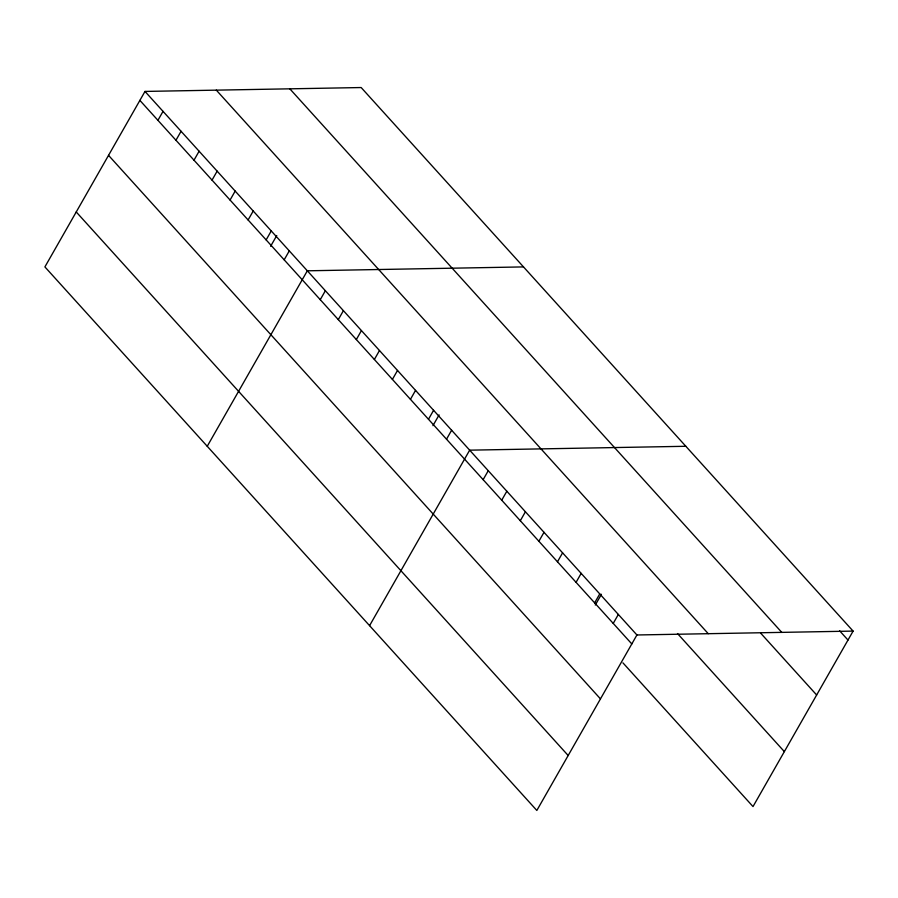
<?xml version="1.0" encoding="UTF-8"?>
<svg xmlns="http://www.w3.org/2000/svg" width="898" height="898" viewBox="0 0 898 898"><rect width="100%" height="100%" fill="white"/><g stroke="black" fill="none" stroke-linecap="round" stroke-linejoin="round"><path stroke-width="1.35" d="M853.1 631.092L361.164 87.544L144.993 91.428L44.9 266.908L536.836 810.456L636.918 634.976L853.1 631.092L753.007 806.572L622.92 662.836M157.925 120.31L163.032 111.363M175.963 140.245L181.07 131.288M194.002 160.181L199.109 151.223M212.04 180.105L217.148 171.148M230.068 200.041L235.175 191.083M248.106 219.965L253.214 211.008M266.145 239.901L271.252 230.943M270.612 246.299L276.752 235.545M284.183 259.825L289.291 250.868M207.236 446.284L307.329 270.803L523.512 266.908M320.26 299.685L325.368 290.728M338.299 319.621L343.406 310.663M356.338 339.545L361.445 330.587M374.376 359.481L379.484 350.523M392.404 379.405L397.522 370.447M410.442 399.341L415.55 390.383M428.481 419.265L433.588 410.307M432.948 425.663L439.088 414.91M446.519 439.201L451.627 430.243M369.572 625.659L469.665 450.167L685.848 446.284M483.146 479.667L488.254 470.709M501.724 500.197L506.831 491.24M520.312 520.728L525.42 511.77M538.89 541.258L544.008 532.312M557.478 561.8L562.586 552.842M576.067 582.331L581.174 573.373M594.644 602.861L599.752 593.915M595.295 605.039L601.424 594.285M613.233 623.403L618.34 614.445M839.63 630.8L847.993 640.05M289.829 88.823L781.765 632.372M760.898 633.393L816.652 694.996M216.328 90.148L708.264 633.696M677.496 633.55L784.347 751.615M144.993 91.428L636.918 634.976M139.886 100.385L631.81 643.933M108.535 155.343L600.47 698.891M76.24 211.962L568.176 755.51"/></g></svg>
